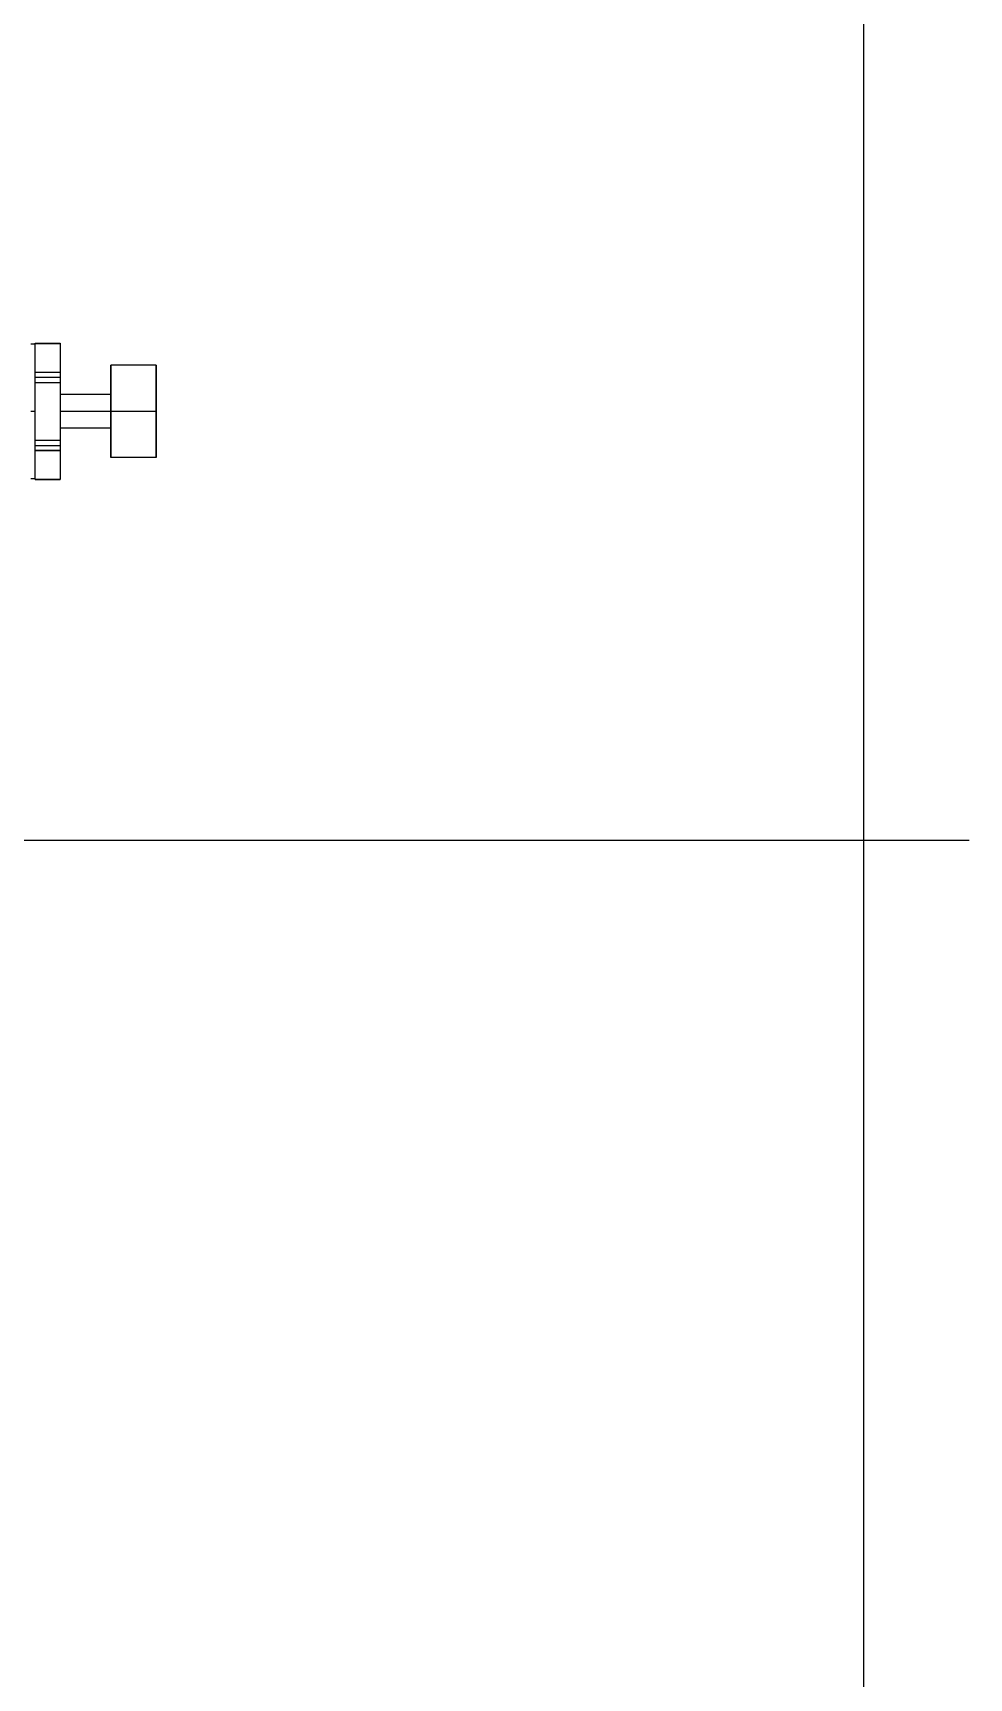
# Model space of a CAD drawing. Extents: x 250 to 718, y 586 to 1448.
# Drawn here: x 606.3 to 717.5, y 1135.7 to 1331.1 of the extents above; entities that cross this region are included whole.
import ezdxf

# ---------------------------------------------------------------- set-up
doc = ezdxf.new("R2010")
doc.units = 0
doc.layers.get('0').update_dxf_attribs({"linetype": 'CONTINUOUS'})
doc.layers.add('虚线', color=5, linetype='CONTINUOUS')
doc.layers.add('辅助线', color=8, linetype='CONTINUOUS')

msp = doc.modelspace()

# ---------------------------------------------------------------- linework, layer by layer
for p, q in [((606.509145, 1294.17633), (606.009145, 1294.17633)), ((606.509145, 1294.25923), (609.509145, 1294.25923)), ((606.509145, 1278.09343), (606.509145, 1294.25923)), ((609.509145, 1294.25923), (609.509145, 1278.09343)), ((606.509145, 1290.21783), (609.509145, 1290.21783)), ((620.909145, 1291.67633), (615.509145, 1291.67633)), ((615.509145, 1280.67633), (615.509145, 1291.67633)), ((620.909145, 1280.67633), (620.909145, 1291.67633)), ((615.509145, 1288.17633), (609.509145, 1288.17633)), ((606.509145, 1286.17633), (606.009145, 1286.17633)), ((620.909145, 1286.17633), (609.509145, 1286.17633)), ((615.509145, 1284.17633), (609.509145, 1284.17633)), ((606.509145, 1282.13483), (609.509145, 1282.13483)), ((620.909145, 1280.67633), (615.509145, 1280.67633)), ((606.509145, 1278.17633), (606.009145, 1278.17633)), ((606.509145, 1278.09343), (609.509145, 1278.09343))]:
    msp.add_line(p, q)
at = {"layer": '虚线'}
for p, q in [((606.509145, 1278.09343), (606.509145, 1294.25923)), ((606.509145, 1294.22843), (609.509145, 1294.22843)), ((609.509145, 1294.25923), (609.509145, 1278.09343)), ((606.509145, 1290.81253), (609.509145, 1290.81253)), ((606.509145, 1290.21783), (609.509145, 1290.21783)), ((615.509145, 1291.67633), (615.509145, 1280.67633)), ((620.909145, 1291.67633), (620.909145, 1280.67633)), ((606.509145, 1289.59233), (609.509145, 1289.59233)), ((606.509145, 1282.76033), (609.509145, 1282.76033)), ((606.509145, 1282.13483), (609.509145, 1282.13483)), ((609.509145, 1281.54033), (606.509145, 1281.54033)), ((606.509145, 1281.54013), (609.509145, 1281.54013)), ((606.509145, 1278.12423), (609.509145, 1278.12423))]:
    msp.add_line(p, q, dxfattribs=at)
at = {"layer": '辅助线'}
for p, q in [((705.009145, 822.67633), (705.009145, 1447.67633)), ((717.509145, 1235.17633), (392.509145, 1235.17633))]:
    msp.add_line(p, q, dxfattribs=at)

doc.saveas('drawing.dxf')
